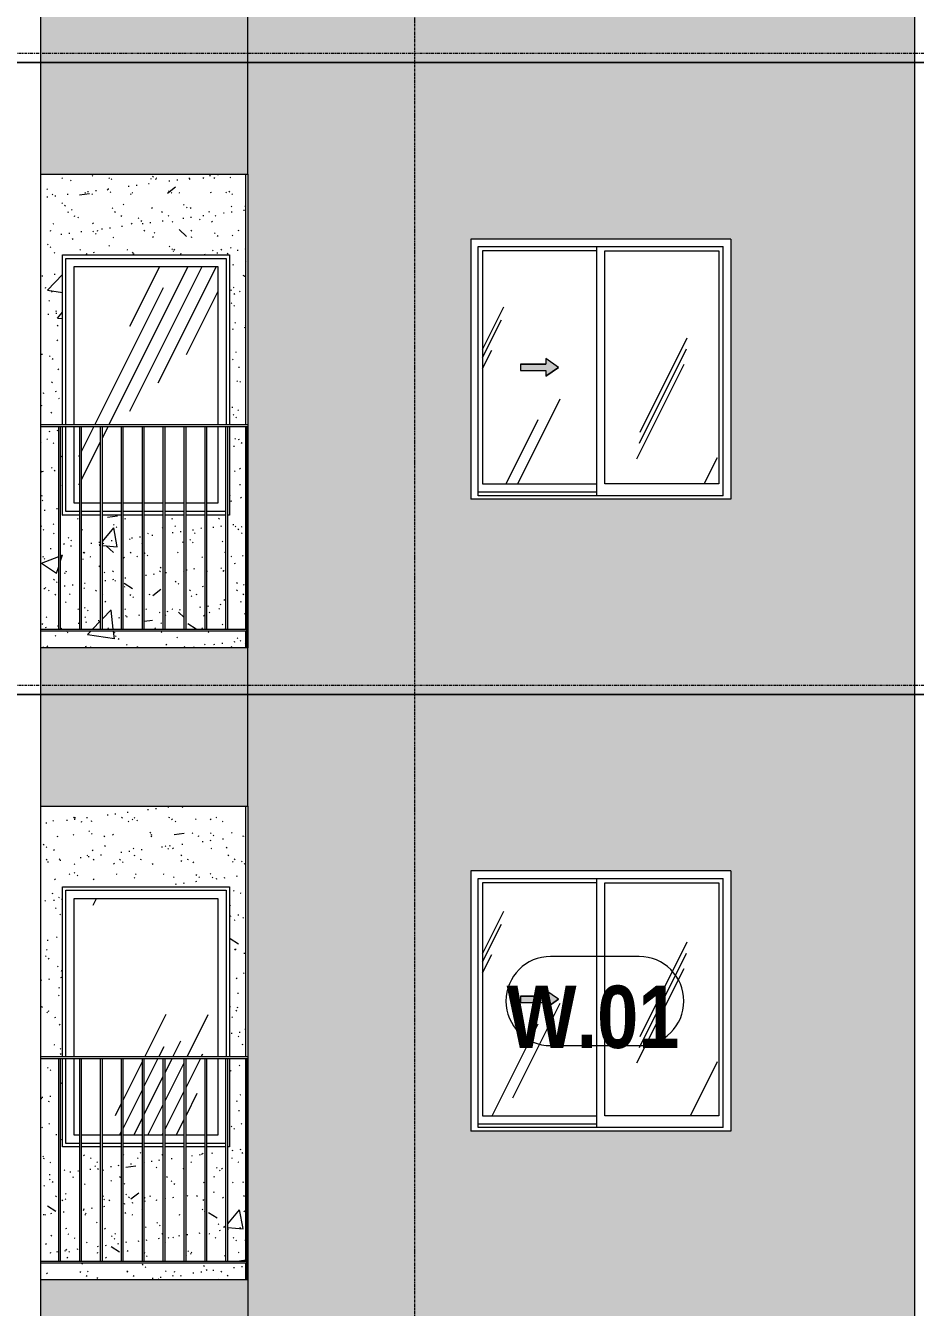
# Model space of a CAD drawing. Header units: millimetres. Extents: x -134153 to 99383, y -5233 to 35400.
# Drawn here: x 14363 to 19153, y 9052 to 15948 of the extents above; entities that cross this region are included whole.
import ezdxf

# ---------------------------------------------------------------- set-up
doc = ezdxf.new("R2010")
doc.units = ezdxf.units.MM
for name, pattern in [('1 NÉT CALL OUT', [6, 3, -3]), ('Centre', [31.75, 6.35, -4.7625, 15.875, -4.7625]), ('Grid Line', [22.225, 12.7, -3.175, 3.175, -3.175])]:
    doc.linetypes.add(name, pattern=pattern)
for name, color, linetype, lineweight in [('0-2', 250, 'Continuous', 5), ('A-DETL-GENF', 92, 'Continuous', 9), ('A-DETL-GENF-1', 92, '1 NÉT CALL OUT', 9), ('A-FLOR-HRAL-1', 253, 'Continuous', 9), ('A-FLOR-LEVL-2', 51, 'Centre', 9), ('A-GLAZ', 151, 'Continuous', 9), ('A-GLAZ-1', 253, 'Continuous', 9), ('A-GLAZ-2', 7, 'Continuous', 9), ('A-GLAZ-3', 7, '1 NÉT CALL OUT', 9), ('A-GLAZ-IDEN', 152, 'Continuous', 9), ('A-WALL', 113, 'Continuous', 9), ('A-WALL-PATT-1', 9, 'Continuous', 9), ('A-WALL-PATT-2', 111, 'Continuous', 5), ('I-WALL', 2, 'Continuous', 9), ('I-WALL-1', 7, 'Continuous', 9), ('S-GRID-1', 1, 'Grid Line', 9)]:
    doc.layers.add(name, color=color, linetype=linetype, lineweight=lineweight)
doc.styles.add('Arial_B_1', font='arialbd_0.ttf', dxfattribs={"width": 0.85, "height": 336})
pattern_1 = [(50, (82572.6, 0), (1165.978, -102.01), [121.92, -1341.12]), (355, (82572.6, 0), (-225.554, 1222.763), [97.536, -1072.896]), (100.451, (82669.8, -8.5), (940.433, 1120.746), [103.616, -1139.776]), (46.184, (82572.6, 325.1), (1734.906, -269.074), [182.88, -2011.68]), (96.636, (82717.2, 302.7), (1519.38, 1583.54), [155.42, -1709.665]), (351.184, (82572.6, 325.1), (1519.39, 1583.52), [146.3, -1609.34]), (21, (82735.2, 243.8), (970.332, -654.498), [121.92, -1341.12]), (326, (82735.2, 243.8), (395.533, 1178.804), [97.536, -1072.896]), (71.451, (82816, 189.3), (1365.87, 524.296), [103.616, -1139.776]), (37.5, (82572.62, 0), (19.767, 541.1527), [53.645, -1006.246, 53.645, -1035.507, -1076.96]), (37.5, (82572.62, 0), (19.767, 541.1527), [-2149.043, 53.645, -1023.315]), (7.5, (82572.6, 0), (427.646, 641.156), [53.645, -567.334, 53.645, -981.862, -410.464]), (7.5, (82572.6, 0), (427.646, 641.156), [-1656.486, 53.645, -356.82]), (327.5, (82210.1, 0), (867.782, -36.665), [53.645, -352.755, 53.645, -1214.323, -1682.496]), (327.5, (82210.1, 0), (867.782, -36.665), [-1674.368, 53.645, -1628.85]), (317.5, (82047.56, 0), (948.028, 162.73), [53.645, -474.675, 53.645, -788.416, -1194.816]), (317.5, (82047.56, 0), (948.028, 162.73), [-1370.38, 53.645, -1141.17])]
pattern_2 = [(37.5, (82572.62, 0), (-5.1206, 156.61216), [5.364, -118.181, 5.364, -132.812, -132.08]), (37.5, (82572.62, 0), (-5.1206, 156.61216), [-261.722, 5.364, -126.716]), (7.5, (82572.62, 0), (143.847, 229.3842), [5.364, -61.285, 5.364, -105.989, -42.672]), (7.5, (82572.62, 0), (143.847, 229.3842), [-178.003, 5.364, -37.308]), (327.5, (82472.65, 0), (253.1176, 0.4601), [5.364, -35.276, 5.364, -140.94, -191.008]), (327.5, (82472.65, 0), (253.1176, 0.4601), [-186.944, 5.364, -185.644]), (317.5, (82472.65, 0), (244.3381, 71.3376), [5.364, -14.956, 5.364, -90.546, -109.728]), (317.5, (82472.65, 0), (244.3381, 71.3376), [-116.23, 5.364, -104.364])]
pattern_3 = [(63.435, (82775.8, 101.6), (-817.87, 2453.59), [1016, -609.6, 1016, -609.6, -1292.49]), (63.435, (82775.8, 101.6), (-817.87, 2453.59), [-3251.2, 406.4, -886.09]), (63.435, (82725, 152.4), (-817.87, 2453.59), [812.8, -1016, 609.6, -609.6, -1495.69]), (63.435, (82725, 152.4), (-817.87, 2453.59), [-3048, 711.2, -784.49]), (63.435, (82725, 304.8), (-817.87, 2453.59), [609.6, -1219.2, 406.4, -609.6, -1698.89]), (63.435, (82725, 304.8), (-817.87, 2453.59), [-2844.8, 914.4, -784.49]), (63.435, (82877.4, 152.4), (-817.87, 2453.59), [609.6, -1219.2, 508, -2206.89]), (63.435, (83029.8, 304.8), (-817.87, 2453.59), [304.8, -1524, 203.2, -2511.69]), (63.435, (82775.8, 558.8), (-817.87, 2453.59), [203.2, -1524, 203.2, -812.8, -1800.49]), (63.435, (82775.8, 558.8), (-817.87, 2453.59), [-2743.2, 508, -1292.49]), (63.435, (83690.2, 406.4), (-817.87, 2453.59), [1016, -1524, 1219.2, -804.81]), (63.435, (83690.2, 254), (-817.87, 2453.59), [1422.4, -1016, 1524, -601.61]), (63.435, (83791.8, 304.8), (-817.87, 2453.59), [1625.6, -812.8, 1219.2, -886.09]), (63.435, (83944.2, 457.2), (-817.87, 2453.59), [1016, -1422.4, 812.8, -1292.49]), (63.435, (83791.8, 762), (-817.87, 2453.59), [508, -2032, 609.6, -1394.09]), (63.435, (84096.6, 609.6), (-817.87, 2453.59), [406.4, -2032, 406.4, -1698.89])]
pattern_4 = [(63.435, (84482.24, 111.3), (-0.002, 1625.6), [567.96, -3066.99]), (63.435, (82856.64, 111.3), (-0.002, 1625.6), [567.96, -3066.99]), (63.435, (85260.4, 425.35), (-0.002, 1625.6), [567.96, -3066.99]), (63.435, (83634.8, 425.35), (-0.002, 1625.6), [567.96, -3066.99]), (63.435, (85142.64, 314.5), (-0.002, 1625.6), [567.96, -3066.99]), (63.435, (83517.04, 314.5), (-0.002, 1625.6), [567.96, -3066.99]), (63.435, (85022.6, 949.4), (-0.002, 1625.6), [276.055, -3358.896]), (63.435, (83397, 949.4), (-0.002, 1625.6), [276.055, -3358.896]), (63.435, (84944.06, 851.15), (-0.002, 1625.6), [567.96, -3066.99]), (63.435, (83318.46, 851.15), (-0.002, 1625.6), [567.96, -3066.99]), (63.435, (84957.9, 921.7), (-0.002, 1625.6), [567.96, -3066.99]), (63.435, (83332.3, 921.7), (-0.002, 1625.6), [567.96, -3066.99]), (63.435, (84302.1, 612.2), (-0.002, 1625.6), [567.96, -3066.99]), (63.435, (82676.5, 612.2), (-0.002, 1625.6), [567.96, -3066.99]), (63.435, (84315.9, 695.35), (-0.002, 1625.6), [567.96, -3066.99]), (63.435, (82690.3, 695.35), (-0.002, 1625.6), [567.96, -3066.99]), (63.435, (84319.65, 755.3), (-0.002, 1625.6), [567.96, -3066.99]), (63.435, (82694.05, 755.3), (-0.002, 1625.6), [567.96, -3066.99])]

# ---------------------------------------------------------------- blocks, each defined once
blk = doc.blocks.new('M_Fixed - 900 x 1400-V351-TKCS_MẶT ĐỨNG HƯỚNG NAM')
at = {"layer": 'A-GLAZ'}
h = blk.add_hatch(dxfattribs=at)
h.set_pattern_fill('FP_49', color=256, style=0, pattern_type=2)
h.set_pattern_definition(pattern_3)
h.paths.add_polyline_path([(53607.6, 13378), (53710.1, 13378), (53710.1, 13790), (53607.6, 13790), (53607.6, 13662)])
h.paths.add_polyline_path([(53597.6, 13378), (53597.6, 13790), (53495.1, 13790), (53495.1, 13378)])
h.paths.add_polyline_path([(53147.6, 13378), (53147.6, 13790), (53117.6, 13790), (53117.6, 13378)])
h.paths.add_polyline_path([(53157.6, 13378), (53260.1, 13378), (53260.1, 13790), (53157.6, 13790), (53157.6, 13418)])
h.paths.add_polyline_path([(53270.1, 13378), (53372.6, 13378), (53372.6, 13790), (53270.1, 13790), (53270.1, 13530.5)])
h.paths.add_polyline_path([(53382.6, 13378), (53485.1, 13378), (53485.1, 13790), (53382.6, 13790), (53382.6, 13643)])
h.paths.add_polyline_path([(53891.6, 13378), (53891.6, 13790), (53832.6, 13790), (53832.6, 13378)])
h.paths.add_polyline_path([(53720.1, 13378), (53822.6, 13378), (53822.6, 13790), (53720.1, 13790), (53720.1, 13549.5)])
h.paths.add_polyline_path([(53539.6, 13800), (53891.6, 13800), (53891.6, 14652), (53117.6, 14652), (53117.6, 13800), (53469.6, 13800)])
at = {"layer": 'A-GLAZ-2'}
for p, q in [((53073.6, 13800), (53073.6, 14696)), ((53073.6, 14696), (53935.6, 14696)), ((53935.6, 14696), (53935.6, 13800)), ((53117.6, 13800), (53117.6, 14652)), ((53117.6, 14652), (53891.6, 14652)), ((53891.6, 14652), (53891.6, 13800)), ((53073.6, 13334), (53073.6, 13790)), ((53117.6, 13378), (53117.6, 13790)), ((53891.6, 13790), (53891.6, 13378)), ((53147.6, 13334), (53073.6, 13334)), ((53147.6, 13378), (53117.6, 13378)), ((53260.1, 13378), (53157.6, 13378)), ((53260.1, 13334), (53157.6, 13334)), ((53372.6, 13378), (53270.1, 13378)), ((53372.6, 13334), (53270.1, 13334)), ((53485.1, 13378), (53382.6, 13378)), ((53485.1, 13334), (53382.6, 13334)), ((53597.6, 13378), (53495.1, 13378)), ((53597.6, 13334), (53495.1, 13334)), ((53710.1, 13378), (53607.6, 13378)), ((53710.1, 13334), (53607.6, 13334)), ((53822.6, 13378), (53720.1, 13378)), ((53822.6, 13334), (53720.1, 13334)), ((53891.6, 13378), (53832.6, 13378)), ((53935.1, 13334), (53832.6, 13334))]:
    blk.add_line(p, q, dxfattribs=at)
blk = doc.blocks.new('Railing - 10mm-901206-TKCS_MẶT ĐỨNG HƯỚNG NAM')
at = {"layer": 'A-FLOR-HRAL-1'}
for p, q in [((106960.064287, 5900), (106960.064287, 6990)), ((106970.064287, 5900), (106970.064287, 6990))]:
    blk.add_line(p, q, dxfattribs=at)
blk = doc.blocks.new('Railing - 50 x 10mm-V266-TKCS_MẶT ĐỨNG HƯỚNG NAM')
at = {"layer": 'A-FLOR-HRAL-1'}
for p in [(54047.564287, 5800), (54052.635618, 6990)]:
    blk.add_line(p, (54047.564287, 6990), dxfattribs=at)
blk = doc.blocks.new('Railing - Railing-V353-TKCS_MẶT ĐỨNG HƯỚNG NAM')
at = {"layer": 'A-FLOR-HRAL-1'}
for p, q in [((52937.6, 12700), (54052.6, 12700)), ((54052.6, 12690), (52937.6, 12690)), ((54052.6, 12700), (54052.6, 12690))]:
    blk.add_line(p, q, dxfattribs=at)
at = {"extrusion": (0, 0, -1), "zscale": -1}
for p in [(-160005.1, 6800), (-160117.6, 6800), (-160230.1, 6800), (-160342.6, 6800), (-160455.1, 6800), (-160567.6, 6800), (-160680.1, 6800), (-160792.6, 6800), (-160905.1, 6800)]:
    blk.add_blockref('Railing - 10mm-901206-TKCS_MẶT ĐỨNG HƯỚNG NAM', p, dxfattribs=at)
blk.add_blockref('Railing - 50 x 10mm-V266-TKCS_MẶT ĐỨNG HƯỚNG NAM', (0, 6800))
blk = doc.blocks.new('Top Rail Type - Top Rail_Internal_-883264-TKCS_MẶT ĐỨNG HƯỚNG NAM')
at = {"layer": 'A-FLOR-HRAL-1'}
for p, q in [((54052.564287, 7000), (52937.564287, 7000)), ((54052.564287, 6990), (52937.564287, 6990)), ((54052.564287, 7000), (54052.564287, 6990))]:
    blk.add_line(p, q, dxfattribs=at)
blk = doc.blocks.new('NCV_TKTC_TANG 3 - 4_rvt-3-TKCS_MẶT ĐỨNG HƯỚNG NAM')
at = {"layer": 'A-WALL-PATT-1'}
h = blk.add_hatch(dxfattribs=at)
h.set_pattern_fill('FP_31', color=256, style=0, pattern_type=2)
h.set_pattern_definition(pattern_1)
h.paths.add_polyline_path([(52937.6, 12600), (54042.6, 12600), (54042.6, 12690), (52937.6, 12690)])
h.paths.add_polyline_path([(53495.1, 12700), (53597.6, 12700), (53597.6, 13315), (53495.1, 13315), (53495.1, 12951)])
h.paths.add_polyline_path([(53485.1, 12700), (53485.1, 13315), (53382.6, 13315), (53382.6, 12700)])
h.paths.add_polyline_path([(52937.6, 12700), (53035.1, 12700), (53035.1, 13790), (52937.6, 13790), (52937.6, 12787.8)])
h.paths.add_polyline_path([(53045.1, 12700), (53147.6, 12700), (53147.6, 13315), (53054.6, 13315), (53054.6, 13790), (53045.1, 13790), (53045.1, 13138.6)])
h.paths.add_polyline_path([(53178.2, 12700), (53260.1, 12700), (53260.1, 13315), (53157.6, 13315), (53157.6, 12700)])
h.paths.add_polyline_path([(53372.6, 12700), (53372.6, 13315), (53270.1, 13315), (53270.1, 12700)])
h.paths.add_polyline_path([(53607.6, 12700), (53710.1, 12700), (53710.1, 13315), (53607.6, 13315), (53607.6, 13040.1)])
h.paths.add_polyline_path([(53822.6, 12700), (53822.6, 13315), (53720.1, 13315), (53720.1, 12700)])
h.paths.add_polyline_path([(53832.6, 12700), (53935.1, 12700), (53935.1, 13315), (53832.6, 13315), (53832.6, 13218.3)])
h.paths.add_polyline_path([(53945.1, 12700), (54042.6, 12700), (54042.6, 13790), (53954.6, 13790), (53954.6, 13315), (53945.1, 13315), (53945.1, 13307.5)])
h.paths.add_polyline_path([(52937.6, 13800), (53054.6, 13800), (53054.6, 14715), (53954.6, 14715), (53954.6, 13800), (54042.6, 13800), (54042.6, 15149.3), (52937.6, 15149.3), (52937.6, 14242.8)])
h = blk.add_hatch(dxfattribs=at)
h.set_pattern_fill('FP_32', color=256, style=0, pattern_type=2)
h.set_pattern_definition(pattern_2)
h.paths.add_polyline_path([(52937.6, 12600), (54042.6, 12600), (54042.6, 12690), (52937.6, 12690)])
h.paths.add_polyline_path([(53495.1, 12700), (53597.6, 12700), (53597.6, 13315), (53495.1, 13315), (53495.1, 12951)])
h.paths.add_polyline_path([(53485.1, 12700), (53485.1, 13315), (53382.6, 13315), (53382.6, 12700)])
h.paths.add_polyline_path([(52937.6, 12700), (53035.1, 12700), (53035.1, 13790), (52937.6, 13790), (52937.6, 12787.8)])
h.paths.add_polyline_path([(53045.1, 12700), (53147.6, 12700), (53147.6, 13315), (53054.6, 13315), (53054.6, 13790), (53045.1, 13790), (53045.1, 13138.6)])
h.paths.add_polyline_path([(53178.2, 12700), (53260.1, 12700), (53260.1, 13315), (53157.6, 13315), (53157.6, 12700)])
h.paths.add_polyline_path([(53372.6, 12700), (53372.6, 13315), (53270.1, 13315), (53270.1, 12700)])
h.paths.add_polyline_path([(53607.6, 12700), (53710.1, 12700), (53710.1, 13315), (53607.6, 13315), (53607.6, 13040.1)])
h.paths.add_polyline_path([(53822.6, 12700), (53822.6, 13315), (53720.1, 13315), (53720.1, 12700)])
h.paths.add_polyline_path([(53832.6, 12700), (53935.1, 12700), (53935.1, 13315), (53832.6, 13315), (53832.6, 13218.3)])
h.paths.add_polyline_path([(53945.1, 12700), (54042.6, 12700), (54042.6, 13790), (53954.6, 13790), (53954.6, 13315), (53945.1, 13315), (53945.1, 13307.5)])
h.paths.add_polyline_path([(52937.6, 13800), (53054.6, 13800), (53054.6, 14715), (53954.6, 14715), (53954.6, 13800), (54042.6, 13800), (54042.6, 15149.3), (52937.6, 15149.3), (52937.6, 14242.8)])
at = {"layer": 'I-WALL-1'}
for p, q in [((54042.6, 13800), (54042.6, 15149.3)), ((54052.6, 15149.4), (54052.6, 13800)), ((53054.6, 13800), (53054.6, 14715)), ((53054.6, 14715), (53954.6, 14715)), ((53954.6, 14715), (53954.6, 13800)), ((53054.6, 13315), (53054.6, 13790)), ((53954.6, 13790), (53954.6, 13315)), ((54042.6, 12700), (54042.6, 13790)), ((53147.6, 13315), (53054.6, 13315)), ((53260.1, 13315), (53157.6, 13315)), ((53372.6, 13315), (53270.1, 13315)), ((53485.1, 13315), (53382.6, 13315)), ((53597.6, 13315), (53495.1, 13315)), ((53710.1, 13315), (53607.6, 13315)), ((53822.6, 13315), (53720.1, 13315)), ((53935.1, 13315), (53832.6, 13315)), ((53954.6, 13315), (53945.1, 13315)), ((54042.6, 12600), (54042.6, 12690))]:
    blk.add_line(p, q, dxfattribs=at)
at = {"layer": 'A-FLOR-HRAL-1'}
for name, p in [('Top Rail Type - Top Rail_Internal_-883264-TKCS_MẶT ĐỨNG HƯỚNG NAM', (0, 6800)), ('Railing - Railing-V353-TKCS_MẶT ĐỨNG HƯỚNG NAM', (0, 0))]:
    blk.add_blockref(name, p, dxfattribs=at)
at = {"layer": 'A-GLAZ-1'}
blk.add_blockref('M_Fixed - 900 x 1400-V351-TKCS_MẶT ĐỨNG HƯỚNG NAM', (0, 0), dxfattribs=at)
blk = doc.blocks.new('M_Fixed - 900 x 1400-V378-TKCS_MẶT ĐỨNG HƯỚNG NAM')
at = {"layer": 'A-GLAZ'}
h = blk.add_hatch(dxfattribs=at)
h.set_pattern_fill('FP_49', color=256, style=0, pattern_type=2)
h.set_pattern_definition(pattern_3)
h.paths.add_polyline_path([(53495.1, 9978), (53597.6, 9978), (53597.6, 10390), (53495.1, 10390), (53495.1, 10355.5)])
h.paths.add_polyline_path([(53607.6, 9978), (53710.1, 9978), (53710.1, 10390), (53607.6, 10390), (53607.6, 10262)])
h.paths.add_polyline_path([(53147.6, 9978), (53147.6, 10390), (53117.6, 10390), (53117.6, 9978)])
h.paths.add_polyline_path([(53157.6, 9978), (53260.1, 9978), (53260.1, 10390), (53157.6, 10390), (53157.6, 10018)])
h.paths.add_polyline_path([(53891.6, 9978), (53891.6, 10390), (53832.6, 10390), (53832.6, 9978)])
h.paths.add_polyline_path([(53485.1, 9978), (53485.1, 10390), (53382.6, 10390), (53382.6, 9978)])
h.paths.add_polyline_path([(53372.6, 9978), (53372.6, 10390), (53270.1, 10390), (53270.1, 9978)])
h.paths.add_polyline_path([(53720.1, 9978), (53822.6, 9978), (53822.6, 10390), (53720.1, 10390), (53720.1, 10149.5)])
h.paths.add_polyline_path([(53469.6, 10400), (53891.6, 10400), (53891.6, 11252), (53117.6, 11252), (53117.6, 10400)])
at = {"layer": 'A-GLAZ-2'}
for p, q in [((53073.6, 10400), (53073.6, 11296)), ((53073.6, 11296), (53935.6, 11296)), ((53117.6, 10400), (53117.6, 11252)), ((53117.6, 11252), (53891.6, 11252)), ((53891.6, 11252), (53891.6, 10400)), ((53935.6, 11296), (53935.6, 10400)), ((53073.6, 9934), (53073.6, 10390)), ((53117.6, 9978), (53117.6, 10390)), ((53891.6, 10390), (53891.6, 9978)), ((53147.6, 9934), (53073.6, 9934)), ((53147.6, 9978), (53117.6, 9978)), ((53260.1, 9978), (53157.6, 9978)), ((53260.1, 9934), (53157.6, 9934)), ((53372.6, 9978), (53270.1, 9978)), ((53372.6, 9934), (53270.1, 9934)), ((53485.1, 9978), (53382.6, 9978)), ((53485.1, 9934), (53382.6, 9934)), ((53597.6, 9978), (53495.1, 9978)), ((53597.6, 9934), (53495.1, 9934)), ((53710.1, 9978), (53607.6, 9978)), ((53710.1, 9934), (53607.6, 9934)), ((53822.6, 9978), (53720.1, 9978)), ((53822.6, 9934), (53720.1, 9934)), ((53891.6, 9978), (53832.6, 9978)), ((53935.1, 9934), (53832.6, 9934))]:
    blk.add_line(p, q, dxfattribs=at)
blk = doc.blocks.new('NCV_TKTC_TANG 3 - 4_rvt-4-TKCS_MẶT ĐỨNG HƯỚNG NAM')
at = {"layer": 'A-WALL-PATT-1'}
h = blk.add_hatch(dxfattribs=at)
h.set_pattern_fill('FP_31', color=256, style=0, pattern_type=2)
h.set_pattern_definition(pattern_1)
h.paths.add_polyline_path([(54042.6, 9200), (54042.6, 9290), (52937.6, 9290), (52937.6, 9200), (53618, 9200)])
h.paths.add_polyline_path([(53607.6, 9300), (53710.1, 9300), (53710.1, 9915), (53607.6, 9915), (53607.6, 9640.1)])
h.paths.add_polyline_path([(53495.1, 9300), (53597.6, 9300), (53597.6, 9915), (53495.1, 9915), (53495.1, 9551)])
h.paths.add_polyline_path([(53485.1, 9300), (53485.1, 9915), (53382.6, 9915), (53382.6, 9300)])
h.paths.add_polyline_path([(52937.6, 9300), (53035.1, 9300), (53035.1, 10390), (52937.6, 10390), (52937.6, 9387.8)])
h.paths.add_polyline_path([(53045.1, 9300), (53147.6, 9300), (53147.6, 9915), (53054.6, 9915), (53054.6, 10390), (53045.1, 10390), (53045.1, 9825.9)])
h.paths.add_polyline_path([(53945.1, 9300), (54042.6, 9300), (54042.6, 10390), (53954.6, 10390), (53954.6, 9915), (53945.1, 9915), (53945.1, 9825.9)])
h.paths.add_polyline_path([(53935.1, 9300), (53935.1, 9915), (53832.6, 9915), (53832.6, 9300)])
h.paths.add_polyline_path([(53178.2, 9300), (53260.1, 9300), (53260.1, 9915), (53157.6, 9915), (53157.6, 9300)])
h.paths.add_polyline_path([(53372.6, 9300), (53372.6, 9915), (53270.1, 9915), (53270.1, 9300)])
h.paths.add_polyline_path([(53720.1, 9300), (53822.6, 9300), (53822.6, 9915), (53720.1, 9915), (53720.1, 9729.2)])
h.paths.add_polyline_path([(54052.6, 10390), (54052.6, 10390), (54052.6, 10400)])
h.paths.add_polyline_path([(53054.6, 10400), (53054.6, 11315), (53954.6, 11315), (53954.6, 10400), (54042.6, 10400), (54042.6, 11749.3), (52937.6, 11749.3), (52937.6, 10400), (52977, 10400)])
h = blk.add_hatch(dxfattribs=at)
h.set_pattern_fill('FP_32', color=256, style=0, pattern_type=2)
h.set_pattern_definition(pattern_2)
h.paths.add_polyline_path([(54042.6, 9200), (54042.6, 9290), (52937.6, 9290), (52937.6, 9200), (53618, 9200)])
h.paths.add_polyline_path([(53607.6, 9300), (53710.1, 9300), (53710.1, 9915), (53607.6, 9915), (53607.6, 9640.1)])
h.paths.add_polyline_path([(53495.1, 9300), (53597.6, 9300), (53597.6, 9915), (53495.1, 9915), (53495.1, 9551)])
h.paths.add_polyline_path([(53485.1, 9300), (53485.1, 9915), (53382.6, 9915), (53382.6, 9300)])
h.paths.add_polyline_path([(52937.6, 9300), (53035.1, 9300), (53035.1, 10390), (52937.6, 10390), (52937.6, 9387.8)])
h.paths.add_polyline_path([(53045.1, 9300), (53147.6, 9300), (53147.6, 9915), (53054.6, 9915), (53054.6, 10390), (53045.1, 10390), (53045.1, 9825.9)])
h.paths.add_polyline_path([(53945.1, 9300), (54042.6, 9300), (54042.6, 10390), (53954.6, 10390), (53954.6, 9915), (53945.1, 9915), (53945.1, 9825.9)])
h.paths.add_polyline_path([(53935.1, 9300), (53935.1, 9915), (53832.6, 9915), (53832.6, 9300)])
h.paths.add_polyline_path([(53178.2, 9300), (53260.1, 9300), (53260.1, 9915), (53157.6, 9915), (53157.6, 9300)])
h.paths.add_polyline_path([(53372.6, 9300), (53372.6, 9915), (53270.1, 9915), (53270.1, 9300)])
h.paths.add_polyline_path([(53720.1, 9300), (53822.6, 9300), (53822.6, 9915), (53720.1, 9915), (53720.1, 9729.2)])
h.paths.add_polyline_path([(54052.6, 10390), (54052.6, 10390), (54052.6, 10400)])
h.paths.add_polyline_path([(53054.6, 10400), (53054.6, 11315), (53954.6, 11315), (53954.6, 10400), (54042.6, 10400), (54042.6, 11749.3), (52937.6, 11749.3), (52937.6, 10400), (52977, 10400)])
at = {"layer": 'I-WALL-1'}
for p, q in [((54042.6, 10400), (54042.6, 11749.3)), ((54052.6, 11749.4), (54052.6, 10400)), ((53054.6, 10400), (53054.6, 11315)), ((53054.6, 11315), (53954.6, 11315)), ((53954.6, 11315), (53954.6, 10400)), ((53054.6, 9915), (53054.6, 10390)), ((53954.6, 10390), (53954.6, 9915)), ((54042.6, 9300), (54042.6, 10390)), ((53147.6, 9915), (53054.6, 9915)), ((53260.1, 9915), (53157.6, 9915)), ((53372.6, 9915), (53270.1, 9915)), ((53485.1, 9915), (53382.6, 9915)), ((53597.6, 9915), (53495.1, 9915)), ((53710.1, 9915), (53607.6, 9915)), ((53822.6, 9915), (53720.1, 9915)), ((53935.1, 9915), (53832.6, 9915)), ((53954.6, 9915), (53945.1, 9915)), ((54042.6, 9200), (54042.6, 9290))]:
    blk.add_line(p, q, dxfattribs=at)
at = {"layer": 'A-FLOR-HRAL-1'}
for name, p in [('Top Rail Type - Top Rail_Internal_-883264-TKCS_MẶT ĐỨNG HƯỚNG NAM', (0, 3400)), ('Railing - Railing-V353-TKCS_MẶT ĐỨNG HƯỚNG NAM', (0, -3400))]:
    blk.add_blockref(name, p, dxfattribs=at)
at = {"layer": 'A-GLAZ-1'}
blk.add_blockref('M_Fixed - 900 x 1400-V378-TKCS_MẶT ĐỨNG HƯỚNG NAM', (0, 0), dxfattribs=at)
blk = doc.blocks.new('1_FAMILY RVT - W01-WxH 1400x1400xmm-V246-TKCS_MẶT ĐỨNG HƯỚNG NAM')
at = {"layer": 'A-DETL-GENF-1'}
blk.add_hatch(color=256, dxfattribs=at).paths.add_polyline_path([(55657.1, 10662.1), (55724.8, 10709.5), (55657.1, 10757), (55657.1, 10726.5), (55521.6, 10726.5), (55521.6, 10692.6), (55657.1, 10692.6)])
at = {"layer": 'A-GLAZ'}
h = blk.add_hatch(dxfattribs=at)
h.set_pattern_fill('FP_30', color=256, style=0, pattern_type=2)
h.set_pattern_definition(pattern_4)
h.paths.add_polyline_path([(55930.3, 10082.6), (55930.3, 11336.5), (55316.1, 11336.5), (55316.1, 10082.6)])
h.paths.add_polyline_path([(55657.1, 10662.1), (55657.1, 10692.6), (55521.6, 10692.6), (55521.6, 10726.5), (55657.1, 10726.5), (55657.1, 10757), (55724.8, 10709.5), (55700.6, 10692.6)])
h = blk.add_hatch(dxfattribs=at)
h.set_pattern_fill('FP_30', color=256, style=0, pattern_type=2)
h.set_pattern_definition(pattern_4)
h.paths.add_polyline_path([(56589.1, 10082.6), (56589.1, 11336.5), (55974.8, 11336.5), (55974.8, 10082.6)])
at = {"layer": 'A-DETL-GENF'}
for p, q in [((55521.6, 10726.5), (55521.6, 10692.6)), ((55521.6, 10726.5), (55657.1, 10726.5)), ((55657.1, 10726.5), (55521.6, 10726.5)), ((55521.6, 10726.5), (55521.6, 10692.6)), ((55521.6, 10692.6), (55657.1, 10692.6)), ((55521.6, 10692.6), (55657.1, 10692.6)), ((55657.1, 10757), (55657.1, 10726.5)), ((55724.8, 10709.5), (55657.1, 10757)), ((55724.8, 10709.5), (55657.1, 10757)), ((55657.1, 10757), (55657.1, 10726.5)), ((55724.8, 10709.5), (55657.1, 10662.1)), ((55657.1, 10662.1), (55724.8, 10709.5)), ((55657.1, 10692.6), (55657.1, 10662.1)), ((55657.1, 10692.6), (55657.1, 10662.1))]:
    blk.add_line(p, q, dxfattribs=at)
at = {"layer": 'A-GLAZ'}
for p, q in [((56652.6, 11400), (55252.6, 11400)), ((55252.6, 11400), (55252.6, 10000)), ((56652.6, 11400), (56652.6, 10000)), ((55293.5, 11359.1), (56611.6, 11359.1)), ((55293.5, 10019), (55293.5, 11359.1)), ((55316.1, 11336.5), (55316.1, 10082.6)), ((55930.3, 11336.5), (55316.1, 11336.5)), ((55930.3, 11359.1), (55930.3, 10019)), ((55974.8, 10082.6), (55974.8, 11336.5)), ((55974.8, 11336.5), (56589.1, 11336.5)), ((56589.1, 11336.5), (56589.1, 10082.6)), ((56611.6, 10019), (56611.6, 11359.1)), ((55316.1, 10082.6), (55930.3, 10082.6)), ((56589.1, 10082.6), (55974.8, 10082.6)), ((56652.6, 10000), (55252.6, 10000)), ((55930.3, 10038.1), (55293.5, 10038.1)), ((55930.3, 10038.1), (55293.5, 10038.1)), ((56611.6, 10019), (55293.5, 10019))]:
    blk.add_line(p, q, dxfattribs=at)
blk = doc.blocks.new('1_FAMILY RVT - W01-WxH 1400x1400xmm-V382-TKCS_MẶT ĐỨNG HƯỚNG NAM')
at = {"layer": 'A-DETL-GENF-1'}
blk.add_hatch(color=256, dxfattribs=at).paths.add_polyline_path([(55657.1, 14062.1), (55724.8, 14109.5), (55657.1, 14157), (55657.1, 14126.5), (55521.6, 14126.5), (55521.6, 14092.6), (55657.1, 14092.6)])
at = {"layer": 'A-GLAZ'}
h = blk.add_hatch(dxfattribs=at)
h.set_pattern_fill('FP_30', color=256, style=0, pattern_type=2)
h.set_pattern_definition(pattern_4)
h.paths.add_polyline_path([(55930.3, 13482.6), (55930.3, 14736.5), (55316.1, 14736.5), (55316.1, 13482.6)])
h.paths.add_polyline_path([(55657.1, 14062.1), (55657.1, 14092.6), (55521.6, 14092.6), (55521.6, 14126.5), (55657.1, 14126.5), (55657.1, 14157), (55724.8, 14109.5), (55700.6, 14092.6)])
h = blk.add_hatch(dxfattribs=at)
h.set_pattern_fill('FP_30', color=256, style=0, pattern_type=2)
h.set_pattern_definition(pattern_4)
h.paths.add_polyline_path([(56589.1, 13482.6), (56589.1, 14736.5), (55974.8, 14736.5), (55974.8, 13482.6)])
at = {"layer": 'A-DETL-GENF'}
for p, q in [((55657.1, 14157), (55657.1, 14126.5)), ((55724.8, 14109.5), (55657.1, 14157)), ((55724.8, 14109.5), (55657.1, 14157)), ((55657.1, 14157), (55657.1, 14126.5)), ((55521.6, 14126.5), (55521.6, 14092.6)), ((55521.6, 14126.5), (55657.1, 14126.5)), ((55657.1, 14126.5), (55521.6, 14126.5)), ((55521.6, 14126.5), (55521.6, 14092.6)), ((55521.6, 14092.6), (55657.1, 14092.6)), ((55521.6, 14092.6), (55657.1, 14092.6)), ((55724.8, 14109.5), (55657.1, 14062.1)), ((55657.1, 14062.1), (55724.8, 14109.5)), ((55657.1, 14092.6), (55657.1, 14062.1)), ((55657.1, 14092.6), (55657.1, 14062.1))]:
    blk.add_line(p, q, dxfattribs=at)
at = {"layer": 'A-GLAZ'}
for p, q in [((56652.6, 14800), (55252.6, 14800)), ((55252.6, 14800), (55252.6, 13400)), ((55293.5, 14759.1), (56611.6, 14759.1)), ((55293.5, 13419), (55293.5, 14759.1)), ((55930.3, 14759.1), (55930.3, 13419)), ((56611.6, 13419), (56611.6, 14759.1)), ((56652.6, 14800), (56652.6, 13400)), ((55316.1, 14736.5), (55316.1, 13482.6)), ((55930.3, 14736.5), (55316.1, 14736.5)), ((55974.8, 13482.6), (55974.8, 14736.5)), ((55974.8, 14736.5), (56589.1, 14736.5)), ((56589.1, 14736.5), (56589.1, 13482.6)), ((55316.1, 13482.6), (55930.3, 13482.6)), ((56589.1, 13482.6), (55974.8, 13482.6)), ((56652.6, 13400), (55252.6, 13400)), ((55930.3, 13438.1), (55293.5, 13438.1)), ((55930.3, 13438.1), (55293.5, 13438.1)), ((56611.6, 13419), (55293.5, 13419))]:
    blk.add_line(p, q, dxfattribs=at)
blk = doc.blocks.new('SSA-WINDOW TAG - 10-2062020-TKCS_MẶT ĐỨNG HƯỚNG NAM')
at = {"layer": 'A-GLAZ-IDEN'}
for p, q in [((43760.064287, 11140), (43282.564287, 11140)), ((43282.564287, 10660), (43760.064287, 10660))]:
    blk.add_line(p, q, dxfattribs=at)
for centre, start, end in [((43282.564287, 10900), 90, 270), ((43760.064287, 10900), 270, 90)]:
    blk.add_arc(centre, 240, start, end, dxfattribs=at)

msp = doc.modelspace()

# ---------------------------------------------------------------- hatches: boundary and pattern name
at = {"layer": 'A-WALL-PATT-2'}
h = msp.add_hatch(color=256, dxfattribs=at)
h.paths.add_polyline_path([(19148.9, 15750), (19148.9, 19150), (15558.9, 19150), (15558.9, 15750), (18297.5, 15750)])
h.paths.add_polyline_path([(16758.9, 16800), (16758.9, 18200), (18158.9, 18200), (18158.9, 16800), (16799.8, 16800)])
for points in [[(15558.9, 15750), (15558.9, 16000), (14443.9, 16000), (14443.9, 15750), (15124.3, 15750)], [(15558.9, 15149.3), (15558.9, 15750), (14443.9, 15750), (14443.9, 15149.3), (15124.3, 15149.3)], [(15558.9, 12350), (15558.9, 12600), (14443.9, 12600), (14443.9, 12350), (15124.3, 12350)], [(15558.9, 11749.3), (15558.9, 12350), (14443.9, 12350), (14443.9, 11749.3), (15124.3, 11749.3)], [(15558.9, 8950), (15558.9, 9200), (14443.9, 9200), (14443.9, 8950), (15124.3, 8950)]]:
    msp.add_hatch(color=256, dxfattribs=at).paths.add_polyline_path(points)
h = msp.add_hatch(color=256, dxfattribs=at)
h.paths.add_polyline_path([(16710.9, 12350), (19148.9, 12350), (19148.9, 15750), (15558.9, 15750), (15558.9, 12350)])
h.paths.add_polyline_path([(16799.8, 13400), (16758.9, 13400), (16758.9, 14800), (18158.9, 14800), (18158.9, 13400), (18117.9, 13400)])
h = msp.add_hatch(color=256, dxfattribs=at)
h.paths.add_polyline_path([(19148.9, 8950), (19148.9, 12350), (15558.9, 12350), (15558.9, 8950), (18297.5, 8950)])
h.paths.add_polyline_path([(16758.9, 10000), (16758.9, 11400), (18158.9, 11400), (18158.9, 10000), (16799.8, 10000)])

# ---------------------------------------------------------------- linework, layer by layer
at = {"layer": 'A-FLOR-LEVL-2'}
for p, q in [((-12769.4, 15800), (95658.9, 15800)), ((-12769.4, 12400), (95658.9, 12400))]:
    msp.add_line(p, q, dxfattribs=at)
at = {"layer": 'A-WALL'}
for p, q in [((14443.9, 2000), (14443.9, 29350)), ((19148.9, 22550), (19148.9, 5550)), ((7358.9, 15750), (14443.9, 15750)), ((14443.9, 15750), (7358.9, 15750)), ((15558.9, 15750), (22643.9, 15750)), ((22643.9, 15750), (15558.9, 15750)), ((15558.9, 15149.3), (15558.9, 12600)), ((14443.9, 12350), (7358.9, 12350)), ((7358.9, 12350), (14443.9, 12350)), ((22643.9, 12350), (15558.9, 12350)), ((15558.9, 12350), (22643.9, 12350)), ((15558.9, 11749.3), (15558.9, 5550))]:
    msp.add_line(p, q, dxfattribs=at)
at = {"layer": 'I-WALL'}
for p, q in [((15558.9, 15149.3), (15558.9, 16000)), ((14443.9, 15750), (15558.9, 15750)), ((15558.9, 15750), (14443.9, 15750)), ((14443.9, 15149.3), (15558.9, 15149.3)), ((15558.9, 12600), (14443.9, 12600)), ((15558.9, 11749.3), (15558.9, 12600)), ((15558.9, 12350), (14443.9, 12350)), ((14443.9, 12350), (15558.9, 12350)), ((14443.9, 11749.3), (15558.9, 11749.3)), ((15558.9, 9200), (14443.9, 9200))]:
    msp.add_line(p, q, dxfattribs=at)
at = {"layer": 'S-GRID-1'}
msp.add_line((16458.9, 856.3), (16458.9, 30285.9), dxfattribs=at)

# ---------------------------------------------------------------- block references
at = {"layer": '0-2'}
for name in ['NCV_TKTC_TANG 3 - 4_rvt-3-TKCS_MẶT ĐỨNG HƯỚNG NAM', 'NCV_TKTC_TANG 3 - 4_rvt-4-TKCS_MẶT ĐỨNG HƯỚNG NAM']:
    msp.add_blockref(name, (-38493.7, 0), dxfattribs=at)
at = {"layer": 'A-GLAZ-3'}
for name in ['1_FAMILY RVT - W01-WxH 1400x1400xmm-V382-TKCS_MẶT ĐỨNG HƯỚNG NAM', '1_FAMILY RVT - W01-WxH 1400x1400xmm-V246-TKCS_MẶT ĐỨNG HƯỚNG NAM']:
    msp.add_blockref(name, (-38493.7, 0), dxfattribs=at)
at = {"layer": 'A-GLAZ-IDEN'}
msp.add_blockref('SSA-WINDOW TAG - 10-2062020-TKCS_MẶT ĐỨNG HƯỚNG NAM', (-26093.7, -200), dxfattribs=at)

# ---------------------------------------------------------------- texts
at = {"layer": 'A-GLAZ-IDEN', "insert": (17417.6, 10612.7), "char_height": 336, "width": 962.88, "attachment_point": 5, "line_spacing_factor": 0.936439, "style": 'Arial_B_1'}
msp.add_mtext('\\pt6.80064,13.60128,20.39856,27.1992,33.99984,40.80048,47.60112,54.3984,61.19904,67.99968,74.80032,81.60096,88.4016,95.19888,101.99952,108.80016,115.6008,122.40144,129.19872,135.99936,142.8,149.60064,156.40128,163.19856,169.9992,176.79984,183.60048,190.40112,197.1984,203.99904,210.79968,217.60032;W.01', dxfattribs=at)

doc.saveas('drawing.dxf')
